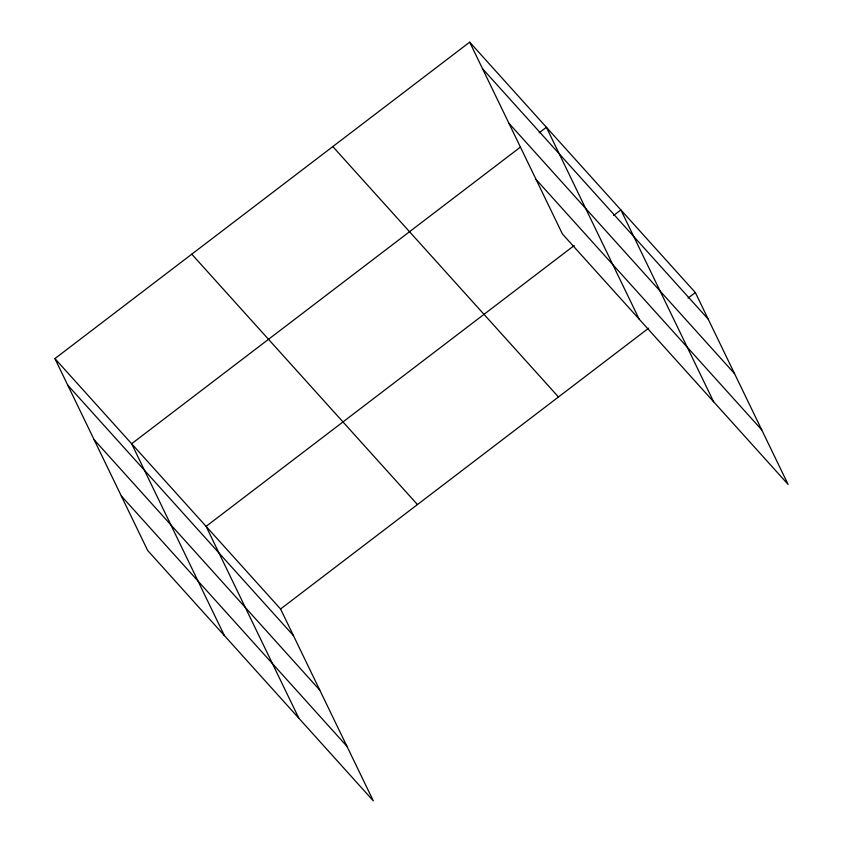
<?xml version="1.0" encoding="UTF-8"?>
<svg xmlns="http://www.w3.org/2000/svg" width="843" height="843" viewBox="0 0 843 843"><rect width="100%" height="100%" fill="white"/><g stroke="black" fill="none" stroke-linecap="round" stroke-linejoin="round"><path stroke-width="1.26" d="M54.911 358.602L280.571 609.004L373.312 800.85L147.651 550.447L54.911 358.602L469.688 42.15L695.349 292.553L788.089 484.398L562.429 233.996L469.688 42.15M520.489 147.061L131.634 443.745L224.375 635.58M539.151 132.825L546.412 127.293L639.152 319.128M574.22 245.524L206.103 526.369L298.844 718.215M613.62 215.46L620.88 209.918L713.621 401.763M280.571 609.004L648.688 328.159M688.088 298.095L695.349 292.553M482.533 68.715L708.194 319.128M508.898 123.257L734.559 373.66M536.064 179.454L761.724 429.856M332.806 146.577L558.477 396.99M191.782 254.175L417.454 504.578M67.756 385.167L293.417 635.58M94.121 439.709L319.782 690.111M121.287 495.905L346.947 746.308"/></g></svg>
